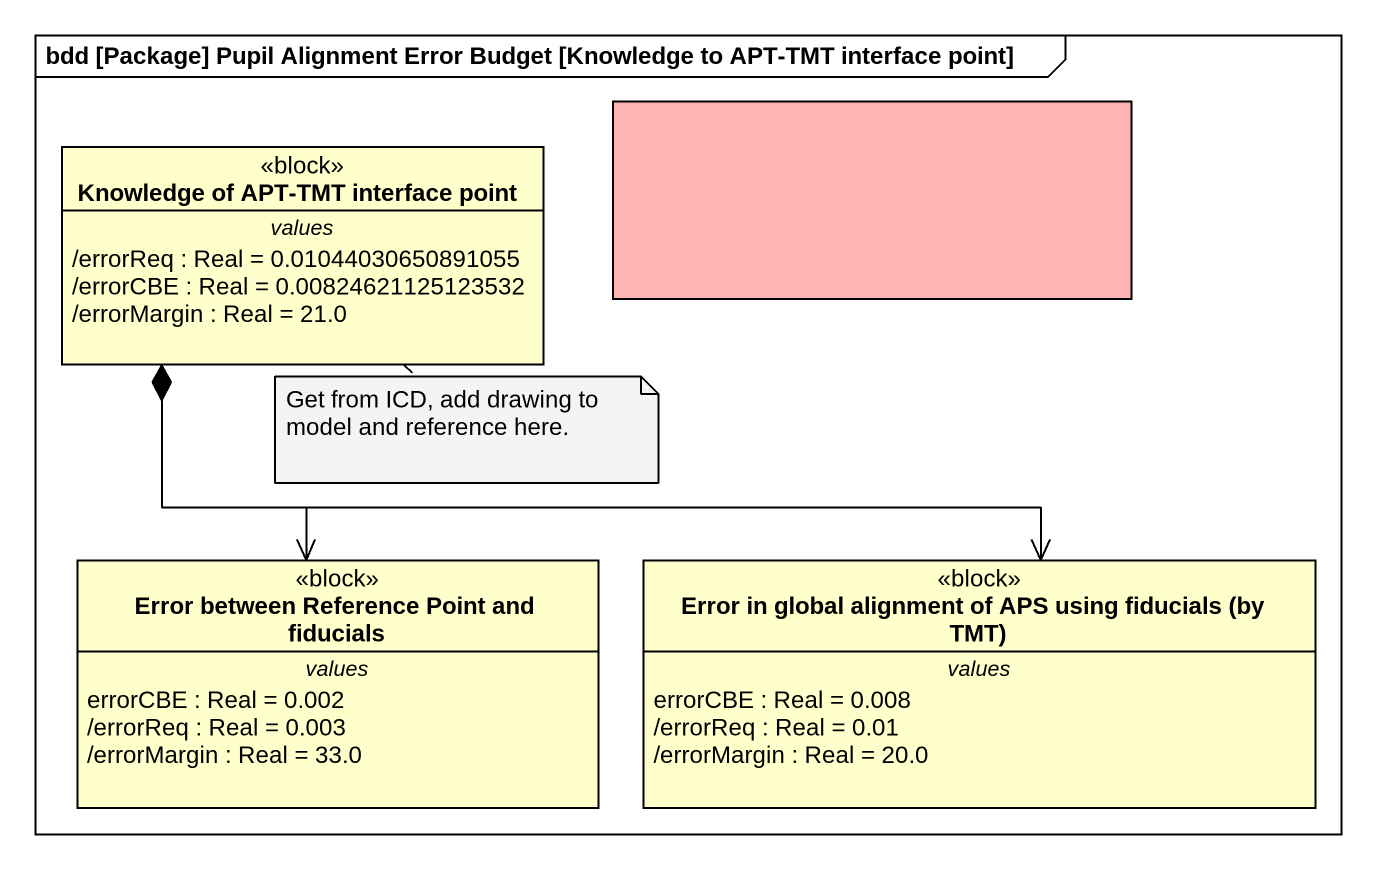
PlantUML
@startuml
mainframe bdd [Package] Pupil Alignment Error Budget [Knowledge to APT-TMT interface point]
allowmixing
hide circle
hide empty members
class "Knowledge of APT-TMT interface point" as Knowledge_of_APT_TMT <<block>> {
  -- values --
  /errorReq : Real = 0.01044030650891055
  /errorCBE : Real = 0.00824621125123532
  /errorMargin : Real = 21.0
}
rectangle " " as rectangle1 #FFB4B4
class "Error between Reference Point and fiducials" as Error_between_Reference <<block>> {
  -- values --
  errorCBE : Real = 0.002
  /errorReq : Real = 0.003
  /errorMargin : Real = 33.0
}
class "Error in global alignment of APS using fiducials (by TMT)" as Error_in_global_alignment <<block>> {
  -- values --
  errorCBE : Real = 0.008
  /errorReq : Real = 0.01
  /errorMargin : Real = 20.0
}
Knowledge_of_APT_TMT *--> Error_between_Reference
Knowledge_of_APT_TMT *--> Error_in_global_alignment
note bottom of Knowledge_of_APT_TMT : Get from ICD, add drawing to model and reference here.
@enduml
